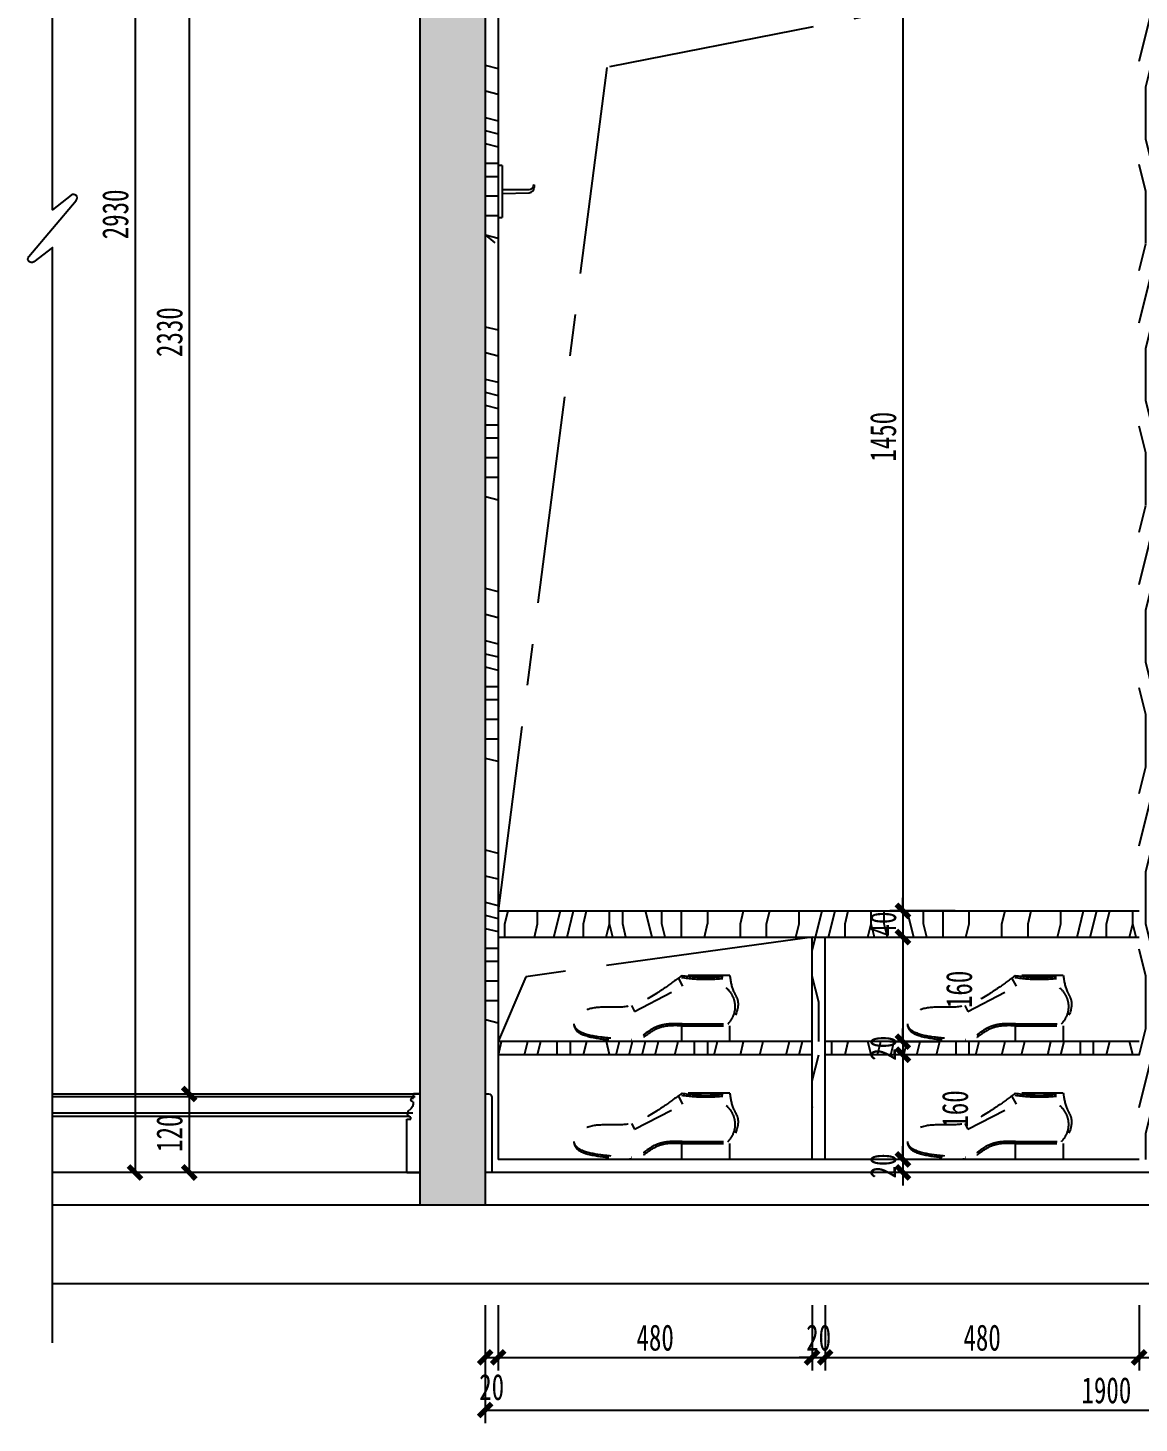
# Model space of a CAD drawing. Header units: millimetres. Extents: x 3104083 to 3173399, y -3165492 to -3044687.
# Drawn here: x 3114348 to 3116047, y -3061848 to -3059714 of the extents above; entities that cross this region are included whole.
import ezdxf

# ---------------------------------------------------------------- set-up
doc = ezdxf.new("R2010")
doc.units = ezdxf.units.MM
doc.header["$LTSCALE"] = 500
doc.header["$MEASUREMENT"] = 0
doc.header["$PDMODE"] = 2
doc.linetypes.add('CENTER', pattern=[50.8, 31.75, -6.35, 6.35, -6.35])
doc.linetypes.add('DASHED', pattern=[19.05, 12.7, -6.35])
doc.layers.get('0').update_dxf_attribs({"linetype": 'CONTINUOUS'})
doc.layers.get('DEFPOINTS').update_dxf_attribs({"linetype": 'CONTINUOUS'})
for name, color, linetype in [('A-土建墙（含管井、立管）', 6, 'CONTINUOUS'), ('E-Elevation(立面图层)', 134, 'CONTINUOUS'), ('E-楼板、墙体', 6, 'CONTINUOUS'), ('E-立面填充', 250, 'CONTINUOUS'), ('E-立面活动家具', 22, 'DASHED'), ('E-立面造型线', 3, 'CONTINUOUS'), ('E-顶面轮廓线', 4, 'CONTINUOUS'), ('W-尺寸', 5, 'CONTINUOUS'), ('W-索引符号', 2, 'CONTINUOUS')]:
    doc.layers.add(name, color=color, linetype=linetype)
doc.layers.add('DEFPOINTS(视图框)', color=250, linetype='CONTINUOUS', plot=False)
doc.styles.add('DIM', font='SimSun.ttf', dxfattribs={"width": 0.7})
doc.dimstyles.new('20', dxfattribs={"dimscale": 20, "dimtxt": 2, "dimasz": 1, "dimexe": 1, "dimexo": 1, "dimgap": 0.5, "dimtad": 1, "dimdec": 0, "dimzin": 0, "dimdsep": 46, "dimtxsty": 'DIM', "dimblk": 'ARCHTICK', "dimcen": 0, "dimclrd": 5, "dimclre": 5, "dimclrt": 35, "dimadec": 0, "dimazin": 0, "dimtfac": 0.5, "dimtdec": 0, "dimtix": 1, "dimtmove": 2, "dimatfit": 2, "dimldrblk": 'A', "dimfxl": 0, "dimtolj": 1, "dimtzin": 0, "dimlwd": -1, "dimlwe": -1, "dimarcsym": 0})
pattern_1 = [(90, (3115047.24, -3061444.58), (-400, 2e-14), [80, -120, 40, -160]), (90, (3115037.24, -3061164.58), (-400, 2e-14), [80, -320]), (90, (3115017.24, -3061204.58), (-400, 2e-14), [40, -360]), (90, (3115007.24, -3061424.58), (-400, 2e-14), [20, -280, 20, -80]), (90, (3114987.24, -3061284.58), (-400, 2e-14), [80, -120, 20, -180]), (90, (3114977.24, -3061384.58), (-400, 2e-14), [60, -340]), (90, (3114967.24, -3061284.58), (-400, 2e-14), [120, -280]), (90, (3114957.24, -3061404.58), (-400, 2e-14), [80, -320]), (90, (3114947.24, -3061244.58), (-400, 2e-14), [200, -200]), (90, (3114927.24, -3061364.58), (-400, 2e-14), [40, -120, 80, -160]), (90, (3114917.24, -3061084.58), (-400, 2e-14), [80, -320]), (90, (3114907.24, -3061164.58), (-400, 2e-14), [40, -360]), (90, (3114897.24, -3061244.58), (-400, 2e-14), [40, -360]), (90, (3114887.24, -3061444.58), (-400, 2e-14), [80, -320]), (90, (3114877.24, -3061244.58), (-400, 2e-14), [80, -320]), (90, (3114857.24, -3061244.58), (-400, 2e-14), [80, -80, 80, -160]), (90, (3114837.24, -3061324.58), (-400, 2e-14), [40, -200, 80, -80]), (90, (3114827.24, -3061244.58), (-400, 2e-14), [120, -280]), (90, (3114807.24, -3061244.58), (-400, 2e-14), [80, -320]), (90, (3114797.24, -3061404.58), (-400, 2e-14), [120, -160, 40, -80]), (90, (3114777.24, -3061404.58), (-400, 2e-14), [200, -200]), (90, (3114767.24, -3061164.58), (-400, 2e-14), [40, -360]), (90, (3114757.24, -3061284.58), (-400, 2e-14), [80, -320]), (90, (3114747.24, -3061364.58), (-400, 2e-14), [40, -160, 40, -160]), (90, (3114737.24, -3061404.58), (-400, 2e-14), [40, -120, 80, -160]), (90, (3114727.24, -3061324.58), (-400, 2e-14), [40, -200, 40, -120]), (90, (3114717.24, -3061244.58), (-400, 2e-14), [120, -280]), (90, (3114697.24, -3061404.58), (-400, 2e-14), [80, -320]), (90, (3114687.24, -3061204.58), (-400, 2e-14), [40, -360]), (90, (3114677.24, -3061124.58), (-400, 2e-14), [40, -360]), (104.0362, (3115017.24, -3061164.58), (1e-08, 400), [41.2, -1608.042]), (104.0362, (3114927.24, -3061124.58), (1e-08, 400), [41.2, -1608.042]), (104.0362, (3114687.24, -3061164.58), (1e-08, 400), [41.2, -1608.042]), (104.0362, (3114837.24, -3061284.58), (1e-08, 400), [41.2, -1608.042]), (104.0362, (3114777.24, -3061204.58), (1e-08, 400), [41.2, -1608.042]), (104.0362, (3114807.24, -3061164.58), (1e-08, 400), [41.2, -1608.042]), (104.0362, (3114737.24, -3061364.58), (1e-08, 400), [41.2, -1608.042]), (104.0362, (3114757.24, -3061204.58), (1e-08, 400), [41.2, -1608.042]), (104.0362, (3114907.24, -3061124.58), (1e-08, 400), [82.4, -1566.842]), (104.0362, (3114877.24, -3061164.58), (1e-08, 400), [82.4, -1566.842]), (104.0362, (3114857.24, -3061164.58), (1e-08, 400), [82.4, -1566.842]), (255.9638, (3114987.24, -3061284.58), (1e-08, -400), [41.2, -82.4, 41.2, -1484.442]), (255.9638, (3114927.24, -3061364.58), (1e-08, -400), [41.2, -1608.042]), (255.9638, (3114747.24, -3061364.58), (1e-08, -400), [82.4, -1566.842]), (284.0362, (3115037.24, -3061164.58), (-1e-08, -400), [41.2, -1608.042]), (75.9638, (3115037.24, -3061084.58), (-1e-08, 400), [41.2, -1608.042]), (75.9638, (3114897.24, -3061204.58), (-1e-08, 400), [41.2, -1608.042]), (75.9638, (3114827.24, -3061124.58), (-1e-08, 400), [41.2, -1608.042]), (75.9638, (3114797.24, -3061284.58), (-1e-08, 400), [41.2, -1608.042]), (75.9638, (3114747.24, -3061324.58), (-1e-08, 400), [41.2, -1608.042]), (75.9638, (3114727.24, -3061284.58), (-1e-08, 400), [41.2, -1608.042]), (75.9638, (3114797.24, -3061284.58), (-1e-08, 400), [41.2, -1608.042]), (75.9638, (3114737.24, -3061164.58), (-1e-08, 400), [164.8, -1484.442]), (75.9638, (3115007.24, -3061404.58), (-1e-08, 400), [164.8, -1484.442]), (75.9638, (3114977.24, -3061364.58), (-1e-08, 400), [164.8, -1484.442]), (75.9638, (3114957.24, -3061324.58), (-1e-08, 400), [41.2, -82.4, 82.4, -1443.242]), (75.9638, (3114927.24, -3061324.58), (-1e-08, 400), [82.4, -82.4, 82.4, -1402.042]), (75.9638, (3114887.24, -3061364.58), (-1e-08, 400), [164.8, -1484.442]), (75.9638, (3114857.24, -3061404.58), (-1e-08, 400), [164.8, -1484.442]), (75.9638, (3114837.24, -3061404.58), (-1e-08, 400), [164.8, -1484.442]), (75.9638, (3114717.24, -3061124.58), (-1e-08, 400), [41.2, -1608.042]), (75.9638, (3114677.24, -3061084.58), (-8e-05, 400), [82.4, -1566.842]), (75.9638, (3114697.24, -3061324.58), (-8e-05, 400), [82.4, -1566.842]), (75.9638, (3115047.24, -3061364.58), (-7e-06, 400), [164.8, -1484.442]), (75.9638, (3114767.24, -3061124.58), (-7e-06, 400), [123.6, -1525.642]), (75.9638, (3114797.24, -3061084.58), (-7e-06, 400), [247.2, -1402.042])]

# ---------------------------------------------------------------- blocks, each defined once
blk = doc.blocks.new('TJ')
at = {"layer": 'E-立面造型线', "color": 44}
for p, q in [((0, 120), (9.6, 120)), ((9.6, 113.7), (9.6, 120)), ((9.6, 114.8), (9.6, 115.3)), ((10.8, 113.7), (9.6, 113.7)), ((10.8, 108.2), (10, 108.2)), ((13.5, 81.6), (13.5, 84.7)), ((19.8, 81.6), (13.5, 81.6)), ((19.8, 0), (19.8, 81.6)), ((19.8, 0), (0, 0))]:
    blk.add_line(p, q, dxfattribs=at)
for centre, radius, start, end in [((23.1, 106.2), 13.3, 171.0841, 236.9139), ((10.8, 111), 2.75, 270, 90), ((13.5, 89.9), 5.16, 270.0712, 360), ((12.5, 89.9), 6.22, 360, 56.9139)]:
    blk.add_arc(centre, radius, start, end, dxfattribs=at)
blk = doc.blocks.new('A$C6991704E')
at = {"layer": 'E-立面造型线', "elevation": 0}
blk.add_lwpolyline([(0, 120), (5, 120, -0.414214), (10, 115), (10, 0), (0, 0)], format="xyb", dxfattribs=at)
blk = doc.blocks.new('_ArchTick')
at = {"color": 0, "linetype": 'ByBlock', "const_width": 0.4}
blk.add_lwpolyline([(-0.5, -0.5), (0.5, 0.5)], dxfattribs=at)
blk = doc.blocks.new('*D1198')
at = {"layer": 'DEFPOINTS', "color": 0, "ltscale": 100}
for p in [(3115656.2, -3061064.6, 0), (3115656.2, -3061104.6, 0), (3115686, -3061104.6)]:
    blk.add_point(p, dxfattribs=at)
at = {"layer": 'W-尺寸', "color": 5, "ltscale": 100}
for p, q in [((3115686, -3061064.6), (3115686, -3061044.6)), ((3115676.2, -3061064.6), (3115706, -3061064.6)), ((3115686, -3061064.6), (3115686, -3061104.6)), ((3115676.2, -3061104.6), (3115706, -3061104.6)), ((3115686, -3061104.6), (3115686, -3061124.6))]:
    blk.add_line(p, q, dxfattribs=at)
at = {"layer": 'W-尺寸', "color": 5, "ltscale": 100, "xscale": 20, "yscale": 20, "zscale": 20}
for p, rotation in [((3115686, -3061064.6), 270), ((3115686, -3061104.6), 90)]:
    blk.add_blockref('_ArchTick', p, dxfattribs=dict(at, rotation=rotation))
at = {"layer": 'W-尺寸', "color": 35, "ltscale": 100, "insert": (3115656, -3061084.6), "char_height": 40, "attachment_point": 5, "rotation": 90, "style": 'DIM'}
blk.add_mtext('\\A1;40', dxfattribs=at)
blk = doc.blocks.new('A')
for p, q in [((-1.44, 1.15), (-1.09, 1.44)), ((-1.44, 1.15), (-0.37, 0)), ((-1.09, 1.44), (0, 0)), ((-0.37, 0), (-2.13, 0)), ((-1.44, -1.15), (-0.37, 0)), ((-1.09, -1.44), (0, 0)), ((-1.44, -1.15), (-1.09, -1.44))]:
    blk.add_line(p, q)
for points in [[(-1.44, 1.15), (-1.09, 1.44), (-0.37, 0), (0, 0)], [(-1.44, -1.15), (-1.09, -1.44), (-0.37, 0), (0, 0)]]:
    blk.add_solid(points)
blk = doc.blocks.new('*D1199')
at = {"layer": 'DEFPOINTS', "color": 0, "ltscale": 100}
for p in [(3115656.2, -3061104.6, 0), (3115686, -3061264.6), (3115760.2, -3061264.6, 0)]:
    blk.add_point(p, dxfattribs=at)
at = {"layer": 'W-尺寸', "color": 5, "ltscale": 100}
for p, q in [((3115676.2, -3061104.6), (3115706, -3061104.6)), ((3115686, -3061104.6), (3115686, -3061264.6)), ((3115740.2, -3061264.6), (3115666, -3061264.6))]:
    blk.add_line(p, q, dxfattribs=at)
at = {"layer": 'W-尺寸', "color": 5, "ltscale": 100, "xscale": 20, "yscale": 20, "zscale": 20}
for p, rotation in [((3115686, -3061104.6), 90), ((3115686, -3061264.6), 270)]:
    blk.add_blockref('_ArchTick', p, dxfattribs=dict(at, rotation=rotation))
at = {"layer": 'W-尺寸', "color": 35, "ltscale": 100, "insert": (3115772.1, -3061184.6), "char_height": 40, "attachment_point": 5, "rotation": 90, "style": 'DIM'}
blk.add_mtext('\\A1;160', dxfattribs=at)
blk = doc.blocks.new('*D1200')
at = {"layer": 'DEFPOINTS', "color": 0, "ltscale": 100}
for p in [(3115686, -3061284.6), (3115760.2, -3061264.6, 0), (3115760.7, -3061284.6, 0)]:
    blk.add_point(p, dxfattribs=at)
at = {"layer": 'W-尺寸', "color": 5, "ltscale": 100}
for p, q in [((3115686, -3061264.6), (3115686, -3061244.6)), ((3115740.2, -3061264.6), (3115666, -3061264.6)), ((3115740.7, -3061284.6), (3115666, -3061284.6)), ((3115686, -3061264.6), (3115686, -3061284.6)), ((3115686, -3061284.6), (3115686, -3061304.6))]:
    blk.add_line(p, q, dxfattribs=at)
at = {"layer": 'W-尺寸', "color": 5, "ltscale": 100, "xscale": 20, "yscale": 20, "zscale": 20}
for p, rotation in [((3115686, -3061264.6), 270), ((3115686, -3061284.6), 90)]:
    blk.add_blockref('_ArchTick', p, dxfattribs=dict(at, rotation=rotation))
at = {"layer": 'W-尺寸', "color": 35, "ltscale": 100, "insert": (3115656, -3061274.6), "char_height": 40, "attachment_point": 5, "rotation": 90, "style": 'DIM'}
blk.add_mtext('\\A1;20', dxfattribs=at)
blk = doc.blocks.new('*D1201')
at = {"layer": 'DEFPOINTS', "color": 0, "ltscale": 100}
for p in [(3115760.7, -3061284.6, 0), (3115686, -3061444.6), (3115751.5, -3061444.6, 0)]:
    blk.add_point(p, dxfattribs=at)
at = {"layer": 'W-尺寸', "color": 5, "ltscale": 100}
for p, q in [((3115740.7, -3061284.6), (3115666, -3061284.6)), ((3115686, -3061284.6), (3115686, -3061444.6)), ((3115731.5, -3061444.6), (3115666, -3061444.6))]:
    blk.add_line(p, q, dxfattribs=at)
at = {"layer": 'W-尺寸', "color": 5, "ltscale": 100, "xscale": 20, "yscale": 20, "zscale": 20}
for p, rotation in [((3115686, -3061284.6), 90), ((3115686, -3061444.6), 270)]:
    blk.add_blockref('_ArchTick', p, dxfattribs=dict(at, rotation=rotation))
at = {"layer": 'W-尺寸', "color": 35, "ltscale": 100, "insert": (3115765.9, -3061367.5), "char_height": 40, "attachment_point": 5, "rotation": 90, "style": 'DIM'}
blk.add_mtext('\\A1;160', dxfattribs=at)
blk = doc.blocks.new('*D1202')
at = {"layer": 'DEFPOINTS', "color": 0, "ltscale": 100}
for p in [(3115751.5, -3061444.6, 0), (3115686, -3061464.6), (3115740.7, -3061464.6, 0)]:
    blk.add_point(p, dxfattribs=at)
at = {"layer": 'W-尺寸', "color": 5, "ltscale": 100}
for p, q in [((3115686, -3061444.6), (3115686, -3061424.6)), ((3115731.5, -3061444.6), (3115666, -3061444.6)), ((3115686, -3061444.6), (3115686, -3061464.6)), ((3115720.7, -3061464.6), (3115666, -3061464.6)), ((3115686, -3061464.6), (3115686, -3061484.6))]:
    blk.add_line(p, q, dxfattribs=at)
at = {"layer": 'W-尺寸', "color": 5, "ltscale": 100, "xscale": 20, "yscale": 20, "zscale": 20}
for p, rotation in [((3115686, -3061444.6), 270), ((3115686, -3061464.6), 90)]:
    blk.add_blockref('_ArchTick', p, dxfattribs=dict(at, rotation=rotation))
at = {"layer": 'W-尺寸', "color": 35, "ltscale": 100, "insert": (3115656, -3061454.6), "char_height": 40, "attachment_point": 5, "rotation": 90, "style": 'DIM'}
blk.add_mtext('\\A1;20', dxfattribs=at)
blk = doc.blocks.new('*D1211')
at = {"layer": 'DEFPOINTS', "color": 0, "ltscale": 100}
for p in [(3115067.2, -3061019.5, 0), (3115047.2, -3061085.5, 0), (3115067.2, -3061747.3)]:
    blk.add_point(p, dxfattribs=at)
at = {"layer": 'W-尺寸', "color": 5, "ltscale": 100}
for p, q in [((3115047.2, -3061667.3), (3115047.2, -3061767.3)), ((3115067.2, -3061667.3), (3115067.2, -3061767.3)), ((3115047.2, -3061747.3), (3115067.2, -3061747.3))]:
    blk.add_line(p, q, dxfattribs=at)
at = {"layer": 'W-尺寸', "color": 5, "ltscale": 100, "xscale": 20, "yscale": 20, "zscale": 20, "rotation": 180}
blk.add_blockref('_ArchTick', (3115047.2, -3061747.3), dxfattribs=at)
at = {"layer": 'W-尺寸', "color": 5, "ltscale": 100, "xscale": 20, "yscale": 20, "zscale": 20}
blk.add_blockref('_ArchTick', (3115067.2, -3061747.3), dxfattribs=at)
at = {"layer": 'W-尺寸', "color": 35, "ltscale": 100, "insert": (3115057.2, -3061792.9), "char_height": 40, "attachment_point": 5, "style": 'DIM'}
blk.add_mtext('\\A1;20', dxfattribs=at)
blk = doc.blocks.new('*D1203')
at = {"layer": 'DEFPOINTS', "color": 0, "ltscale": 100}
for p in [(3115067.2, -3061019.5, 0), (3115547.2, -3061074.4, 0), (3115547.2, -3061747.3)]:
    blk.add_point(p, dxfattribs=at)
at = {"layer": 'W-尺寸', "color": 5, "ltscale": 100}
for p, q in [((3115067.2, -3061667.3), (3115067.2, -3061767.3)), ((3115547.2, -3061667.3), (3115547.2, -3061767.3)), ((3115067.2, -3061747.3), (3115547.2, -3061747.3))]:
    blk.add_line(p, q, dxfattribs=at)
at = {"layer": 'W-尺寸', "color": 5, "ltscale": 100, "xscale": 20, "yscale": 20, "zscale": 20, "rotation": 180}
blk.add_blockref('_ArchTick', (3115067.2, -3061747.3), dxfattribs=at)
at = {"layer": 'W-尺寸', "color": 5, "ltscale": 100, "xscale": 20, "yscale": 20, "zscale": 20}
blk.add_blockref('_ArchTick', (3115547.2, -3061747.3), dxfattribs=at)
at = {"layer": 'W-尺寸', "color": 35, "ltscale": 100, "insert": (3115307.2, -3061717.3), "char_height": 40, "attachment_point": 5, "style": 'DIM'}
blk.add_mtext('\\A1;480', dxfattribs=at)
blk = doc.blocks.new('*D1204')
at = {"layer": 'DEFPOINTS', "color": 0, "ltscale": 100}
for p in [(3115547.2, -3061074.4, 0), (3115567.2, -3061077.2, 0), (3115567.2, -3061747.3)]:
    blk.add_point(p, dxfattribs=at)
at = {"layer": 'W-尺寸', "color": 5, "ltscale": 100}
for p, q in [((3115547.2, -3061667.3), (3115547.2, -3061767.3)), ((3115567.2, -3061667.3), (3115567.2, -3061767.3)), ((3115547.2, -3061747.3), (3115527.2, -3061747.3)), ((3115547.2, -3061747.3), (3115567.2, -3061747.3)), ((3115567.2, -3061747.3), (3115587.2, -3061747.3))]:
    blk.add_line(p, q, dxfattribs=at)
at = {"layer": 'W-尺寸', "color": 5, "ltscale": 100, "xscale": 20, "yscale": 20, "zscale": 20}
blk.add_blockref('_ArchTick', (3115547.2, -3061747.3), dxfattribs=at)
at = {"layer": 'W-尺寸', "color": 5, "ltscale": 100, "xscale": 20, "yscale": 20, "zscale": 20, "rotation": 180}
blk.add_blockref('_ArchTick', (3115567.2, -3061747.3), dxfattribs=at)
at = {"layer": 'W-尺寸', "color": 35, "ltscale": 100, "insert": (3115557.2, -3061717.3), "char_height": 40, "attachment_point": 5, "style": 'DIM'}
blk.add_mtext('\\A1;20', dxfattribs=at)
blk = doc.blocks.new('*D1205')
at = {"layer": 'DEFPOINTS', "color": 0, "ltscale": 100}
for p in [(3116047.2, -3061053, 0), (3115567.2, -3061077.2, 0), (3116047.2, -3061747.3)]:
    blk.add_point(p, dxfattribs=at)
at = {"layer": 'W-尺寸', "color": 5, "ltscale": 100}
for p, q in [((3115567.2, -3061667.3), (3115567.2, -3061767.3)), ((3116047.2, -3061667.3), (3116047.2, -3061767.3)), ((3115567.2, -3061747.3), (3116047.2, -3061747.3))]:
    blk.add_line(p, q, dxfattribs=at)
at = {"layer": 'W-尺寸', "color": 5, "ltscale": 100, "xscale": 20, "yscale": 20, "zscale": 20, "rotation": 180}
blk.add_blockref('_ArchTick', (3115567.2, -3061747.3), dxfattribs=at)
at = {"layer": 'W-尺寸', "color": 5, "ltscale": 100, "xscale": 20, "yscale": 20, "zscale": 20}
blk.add_blockref('_ArchTick', (3116047.2, -3061747.3), dxfattribs=at)
at = {"layer": 'W-尺寸', "color": 35, "ltscale": 100, "insert": (3115807.2, -3061717.3), "char_height": 40, "attachment_point": 5, "style": 'DIM'}
blk.add_mtext('\\A1;480', dxfattribs=at)
blk = doc.blocks.new('*D1206')
at = {"layer": 'DEFPOINTS', "color": 0, "ltscale": 100}
for p in [(3116927.2, -3061019.5, 0), (3116047.2, -3061073, 0), (3116927.2, -3061747.4)]:
    blk.add_point(p, dxfattribs=at)
at = {"layer": 'W-尺寸', "color": 5, "ltscale": 100}
for p, q in [((3116047.2, -3061667.4), (3116047.2, -3061767.4)), ((3116927.2, -3061667.4), (3116927.2, -3061767.4)), ((3116047.2, -3061747.4), (3116927.2, -3061747.4))]:
    blk.add_line(p, q, dxfattribs=at)
at = {"layer": 'W-尺寸', "color": 5, "ltscale": 100, "xscale": 20, "yscale": 20, "zscale": 20, "rotation": 180}
blk.add_blockref('_ArchTick', (3116047.2, -3061747.4), dxfattribs=at)
at = {"layer": 'W-尺寸', "color": 5, "ltscale": 100, "xscale": 20, "yscale": 20, "zscale": 20}
blk.add_blockref('_ArchTick', (3116927.2, -3061747.4), dxfattribs=at)
at = {"layer": 'W-尺寸', "color": 35, "ltscale": 100, "insert": (3116487.2, -3061717.4), "char_height": 40, "attachment_point": 5, "style": 'DIM'}
blk.add_mtext('\\A1;880', dxfattribs=at)
blk = doc.blocks.new('*D1207')
at = {"layer": 'DEFPOINTS', "color": 0, "ltscale": 100}
for p in [(3115047.2, -3061427.8, 0), (3116947.2, -3061427.8), (3116947.2, -3061827.8)]:
    blk.add_point(p, dxfattribs=at)
at = {"layer": 'W-尺寸', "color": 5, "ltscale": 100}
for p, q in [((3115047.2, -3061747.8), (3115047.2, -3061847.8)), ((3116947.2, -3061747.8), (3116947.2, -3061847.8)), ((3115047.2, -3061827.8), (3116947.2, -3061827.8))]:
    blk.add_line(p, q, dxfattribs=at)
at = {"layer": 'W-尺寸', "color": 5, "ltscale": 100, "xscale": 20, "yscale": 20, "zscale": 20, "rotation": 180}
blk.add_blockref('_ArchTick', (3115047.2, -3061827.8), dxfattribs=at)
at = {"layer": 'W-尺寸', "color": 5, "ltscale": 100, "xscale": 20, "yscale": 20, "zscale": 20}
blk.add_blockref('_ArchTick', (3116947.2, -3061827.8), dxfattribs=at)
at = {"layer": 'W-尺寸', "color": 35, "ltscale": 100, "insert": (3115997.2, -3061797.8), "char_height": 40, "attachment_point": 5, "style": 'DIM'}
blk.add_mtext('\\A1;1900', dxfattribs=at)
blk = doc.blocks.new('*D1208')
at = {"layer": 'DEFPOINTS', "color": 0, "ltscale": 100}
for p in [(3115802.2, -3059614.6, 0), (3115686, -3061064.6), (3115802.2, -3061064.6, 0)]:
    blk.add_point(p, dxfattribs=at)
at = {"layer": 'W-尺寸', "color": 5, "ltscale": 100}
for p, q in [((3115766, -3059614.6), (3115666, -3059614.6)), ((3115686, -3059614.6), (3115686, -3061064.6)), ((3115766, -3061064.6), (3115666, -3061064.6))]:
    blk.add_line(p, q, dxfattribs=at)
at = {"layer": 'W-尺寸', "color": 5, "ltscale": 100, "xscale": 20, "yscale": 20, "zscale": 20}
for p, rotation in [((3115686, -3059614.6), 90), ((3115686, -3061064.6), 270)]:
    blk.add_blockref('_ArchTick', p, dxfattribs=dict(at, rotation=rotation))
at = {"layer": 'W-尺寸', "color": 35, "ltscale": 100, "insert": (3115656, -3060339.6), "char_height": 40, "attachment_point": 5, "rotation": 90, "style": 'DIM'}
blk.add_mtext('\\A1;1450', dxfattribs=at)
blk = doc.blocks.new('*U1119')
at = {"color": 35}
blk.add_lwpolyline([(85.19, 0), (1.44, 0), (2.55, -1.43, -0.901243), (2.15, -1.81), (-2.15, 1.81, 0.901243), (-2.55, 1.43), (-1.44, 0), (-85.19, 0)], format="xyb", dxfattribs=at)
blk = doc.blocks.new('dfdfdhh')
at = {"layer": 'E-立面活动家具', "ltscale": 0.01}
for p, q in [((169384.3, -129033.6), (169310.8, -129033.6)), ((169311.2, -129107.5), (169381.3, -129107.6))]:
    blk.add_line(p, q, dxfattribs=at)
blk.add_lwpolyline([(169233.9, -129079.6), (169238.5, -129088.4), (169312.5, -129050.1), (169305.8, -129037.3)], dxfattribs=at)
blk.add_lwpolyline([(169311.1, -129134.7), (169311.1, -129110.4), (169384, -129110.4), (169384, -129134.7)], close=True, dxfattribs=at)
for centre, radius, start, end in [((169347.6, -128792), 247.3, 261.3395, 278.6605), ((169347.6, -128792), 244.3, 261.3395, 278.6605), ((169356, -129081.2), 36.6, 313.8118, 51.2985)]:
    blk.add_arc(centre, radius, start, end, dxfattribs=at)
for points, knots in [([(169310.8, -129033.6), (169302.5, -129039.8), (169289.9, -129049.3), (169264, -129066.7), (169226.1, -129088.4), (169182.4, -129077.9), (169156.9, -129089.6), (169148.5, -129095.2), (169146.7, -129102.1), (169142.5, -129124.1), (169194.2, -129132.1), (169222.6, -129133.5), (169234.9, -129134.2)], [0, 0, 0, 0, 31.711828, 48.79331, 96.806468, 160.998217, 174.056652, 183.591903, 190.509155, 195.275326, 250.828637, 292.604358, 292.604358, 292.604358, 292.604358]), ([(169384.3, -129033.6), (169385.5, -129042), (169387.4, -129055.2), (169397.9, -129071), (169396, -129090.9), (169388.6, -129102.9), (169384, -129110.4)], [0, 0, 0, 0, 25.789808, 40.639212, 56.626566, 83.82447, 83.82447, 83.82447, 83.82447]), ([(169145.8, -129108.1), (169148.7, -129122.2), (169195.1, -129129.2), (169222.4, -129130.6), (169234.6, -129131.3)], [199.373676, 199.373676, 199.373676, 199.373676, 250.828637, 292.604358, 292.604358, 292.604358, 292.604358]), ([(169311.2, -129107.5), (169308.5, -129107.4), (169305.9, -129107.4), (169298.3, -129107.3), (169293.5, -129107.4), (169286.3, -129108.2), (169284, -129108.6), (169279.6, -129109.6), (169277.5, -129110.1), (169273.5, -129111.5), (169271.6, -129112.3), (169264.7, -129115.7), (169260.1, -129118.8), (169254.6, -129122.8), (169253.6, -129123.6), (169251.6, -129125), (169250.7, -129125.7), (169248.7, -129127.1), (169247.7, -129127.7), (169245.9, -129128.7), (169245, -129129.1), (169243.4, -129129.8), (169242.7, -129130), (169241.2, -129130.4), (169240.4, -129130.6), (169238, -129130.9), (169236.3, -129131.1), (169234.6, -129131.3)], [0, 0, 0, 0, 7.954306, 7.954306, 22.333194, 22.333194, 29.512466, 29.512466, 35.781551, 35.781551, 42.050637, 42.050637, 58.414237, 58.414237, 62.14941, 62.14941, 65.884584, 65.884584, 69.784306, 69.784306, 73.180599, 73.180599, 75.971611, 75.971611, 78.762623, 78.762623, 84.07225, 84.07225, 84.07225, 84.07225]), ([(169311.1, -129110.4), (169299.3, -129110.1), (169279.7, -129109.6), (169258.9, -129122.8), (169246.3, -129133.1), (169238, -129133.9), (169234.9, -129134.2)], [0, 0, 0, 0, 35.415946, 58.703813, 74.57991, 84.07225, 84.07225, 84.07225, 84.07225])]:
    blk.add_open_spline(points, degree=3, knots=knots, dxfattribs=at)
blk = doc.blocks.new('*D1226')
at = {"layer": 'DEFPOINTS', "color": 0, "ltscale": 100}
for p in [(3114655.4, -3059014.6, 0), (3114594.6, -3061344.6), (3114827.6, -3061344.6, 0)]:
    blk.add_point(p, dxfattribs=at)
at = {"layer": 'DEFPOINTS(视图框)', "color": 5, "ltscale": 100}
for p, q in [((3114635.4, -3059014.6), (3114574.6, -3059014.6)), ((3114594.6, -3059014.6), (3114594.6, -3061344.6)), ((3114674.6, -3061344.6), (3114574.6, -3061344.6))]:
    blk.add_line(p, q, dxfattribs=at)
at = {"layer": 'DEFPOINTS(视图框)', "color": 5, "ltscale": 100, "xscale": 20, "yscale": 20, "zscale": 20}
for p, rotation in [((3114594.6, -3059014.6), 90), ((3114594.6, -3061344.6), 270)]:
    blk.add_blockref('_ArchTick', p, dxfattribs=dict(at, rotation=rotation))
at = {"layer": 'DEFPOINTS(视图框)', "color": 35, "ltscale": 100, "insert": (3114564.6, -3060179.6), "char_height": 40, "attachment_point": 5, "rotation": 90, "style": 'DIM'}
blk.add_mtext('\\A1;2330', dxfattribs=at)
blk = doc.blocks.new('*D1227')
at = {"layer": 'DEFPOINTS', "color": 0, "ltscale": 100}
for p in [(3114827.6, -3061344.6, 0), (3114594.6, -3061464.6), (3114827.6, -3061464.6, 0)]:
    blk.add_point(p, dxfattribs=at)
at = {"layer": 'DEFPOINTS(视图框)', "color": 5, "ltscale": 100}
for p, q in [((3114674.6, -3061344.6), (3114574.6, -3061344.6)), ((3114594.6, -3061344.6), (3114594.6, -3061464.6)), ((3114674.6, -3061464.6), (3114574.6, -3061464.6))]:
    blk.add_line(p, q, dxfattribs=at)
at = {"layer": 'DEFPOINTS(视图框)', "color": 5, "ltscale": 100, "xscale": 20, "yscale": 20, "zscale": 20}
for p, rotation in [((3114594.6, -3061344.6), 90), ((3114594.6, -3061464.6), 270)]:
    blk.add_blockref('_ArchTick', p, dxfattribs=dict(at, rotation=rotation))
at = {"layer": 'DEFPOINTS(视图框)', "color": 35, "ltscale": 100, "insert": (3114564.6, -3061404.6), "char_height": 40, "attachment_point": 5, "rotation": 90, "style": 'DIM'}
blk.add_mtext('\\A1;120', dxfattribs=at)
blk = doc.blocks.new('*D1228')
at = {"layer": 'DEFPOINTS', "color": 0, "ltscale": 100}
for p in [(3114663.4, -3058534.6, 0), (3114511.8, -3061464.6), (3114674.6, -3061464.6)]:
    blk.add_point(p, dxfattribs=at)
at = {"layer": 'DEFPOINTS(视图框)', "color": 5, "ltscale": 100}
for p, q in [((3114591.8, -3058534.6), (3114491.8, -3058534.6)), ((3114511.8, -3058534.6), (3114511.8, -3061464.6)), ((3114591.8, -3061464.6), (3114491.8, -3061464.6))]:
    blk.add_line(p, q, dxfattribs=at)
at = {"layer": 'DEFPOINTS(视图框)', "color": 5, "ltscale": 100, "xscale": 20, "yscale": 20, "zscale": 20}
for p, rotation in [((3114511.8, -3058534.6), 90), ((3114511.8, -3061464.6), 270)]:
    blk.add_blockref('_ArchTick', p, dxfattribs=dict(at, rotation=rotation))
at = {"layer": 'DEFPOINTS(视图框)', "color": 35, "ltscale": 100, "insert": (3114481.8, -3059999.6), "char_height": 40, "attachment_point": 5, "rotation": 90, "style": 'DIM'}
blk.add_mtext('\\A1;2930', dxfattribs=at)

msp = doc.modelspace()

# ---------------------------------------------------------------- hatches: boundary and pattern name
at = {"linetype": 'ByBlock', "ltscale": 0.15}
h = msp.add_hatch(dxfattribs=at)
h.set_pattern_fill('FB木纹中SC300', color=250, scale=100, angle=90, style=0, pattern_type=2)
h.set_pattern_definition(pattern_1)
h.paths.add_polyline_path([(3115047.243, -3059014.577), (3116947.243, -3059014.577), (3116947.243, -3061444.577), (3116047.243, -3061444.577), (3116047.243, -3059614.577), (3115047.243, -3059614.577), (3115047.243, -3059143.96), (3115047.243, -3059114.577)])
h = msp.add_hatch(dxfattribs=at)
h.set_pattern_fill('FB木纹中SC300', color=250, scale=100, angle=90, style=0, pattern_type=2)
h.set_pattern_definition(pattern_1)
h.paths.add_polyline_path([(3115067.243, -3061104.577), (3116047.243, -3061104.577), (3116047.243, -3061064.577), (3115067.243, -3061064.577)])
h.paths.add_polyline_path([(3115567.243, -3061104.577), (3115547.243, -3061104.577), (3115547.243, -3061444.577), (3115567.243, -3061444.577)])
h.paths.add_polyline_path([(3115067.243, -3061264.552), (3116047.243, -3061264.552), (3116047.243, -3061284.552), (3115067.243, -3061284.552)])
at = {"layer": 'E-立面填充', "linetype": 'ByBlock', "ltscale": 0.15}
h = msp.add_hatch(dxfattribs=at)
h.set_pattern_fill('纤维材料', color=256, scale=10, angle=45, style=0)
h.set_pattern_definition([(45, (3114947.243, -3061514.577), (2e-15, 26.5165), [18.75, -18.75]), (135, (3114960.501, -3061501.32), (-26.5165, 7e-15), [18.75, -18.75])])
h.paths.add_polyline_path([(3114947.243, -3058534.577), (3115047.243, -3058534.577), (3115047.243, -3061514.577), (3114947.243, -3061514.577)])
at = {"layer": 'E-立面填充', "ltscale": 0.15}
h = msp.add_hatch(dxfattribs=at)
h.set_pattern_fill('PANEL', color=256, scale=400, style=0, pattern_type=2)
h.set_pattern_definition([(320, (3115047.24, -3055331.65), (257.115, 306.418), [80, -120, 40, -160]), (0, (3115327.24, -3055321.65), (0, 400), [80, -320]), (0, (3115287.24, -3055301.65), (0, 400), [40, -360]), (0, (3115067.24, -3055291.65), (0, 400), [20, -280, 20, -80]), (0, (3115207.24, -3055271.65), (0, 400), [80, -120, 20, -180]), (0, (3115107.24, -3055261.65), (0, 400), [60, -340]), (0, (3115207.24, -3055251.65), (0, 400), [120, -280]), (0, (3115087.24, -3055241.65), (0, 400), [80, -320]), (0, (3115247.24, -3055231.65), (0, 400), [200, -200]), (0, (3115127.24, -3055211.65), (0, 400), [40, -120, 80, -160]), (0, (3115407.24, -3055201.65), (0, 400), [80, -320]), (0, (3115327.24, -3055191.65), (0, 400), [40, -360]), (0, (3115247.24, -3055181.65), (0, 400), [40, -360]), (0, (3115047.24, -3055171.65), (0, 400), [80, -320]), (0, (3115247.24, -3055161.65), (0, 400), [80, -320]), (0, (3115247.24, -3055141.65), (0, 400), [80, -80, 80, -160]), (0, (3115167.24, -3055121.65), (0, 400), [40, -200, 80, -80]), (0, (3115247.24, -3055111.65), (0, 400), [120, -280]), (0, (3115247.24, -3055091.65), (0, 400), [80, -320]), (0, (3115087.24, -3055081.65), (0, 400), [120, -160, 40, -80]), (0, (3115087.24, -3055061.65), (0, 400), [200, -200]), (0, (3115327.24, -3055051.65), (0, 400), [40, -360]), (0, (3115207.24, -3055041.65), (0, 400), [80, -320]), (0, (3115127.24, -3055031.65), (0, 400), [40, -160, 40, -160]), (0, (3115087.24, -3055021.65), (0, 400), [40, -120, 80, -160]), (0, (3115167.24, -3055011.65), (0, 400), [40, -200, 40, -120]), (0, (3115247.24, -3055001.65), (0, 400), [120, -280]), (0, (3115087.24, -3054981.65), (0, 400), [80, -320]), (0, (3115287.24, -3054971.65), (0, 400), [40, -360]), (0, (3115367.24, -3054961.65), (0, 400), [40, -360]), (14.0362, (3115327.24, -3055301.65), (400, -1e-08), [41.2, -1608.042]), (14.0362, (3115367.24, -3055211.65), (400, -1e-08), [41.2, -1608.042]), (14.0362, (3115327.24, -3054971.65), (400, -1e-08), [41.2, -1608.042]), (14.0362, (3115207.24, -3055121.65), (400, -1e-08), [41.2, -1608.042]), (14.0362, (3115287.24, -3055061.65), (400, -1e-08), [41.2, -1608.042]), (14.0362, (3115327.24, -3055091.65), (400, -1e-08), [41.2, -1608.042]), (14.0362, (3115127.24, -3055021.65), (400, -1e-08), [41.2, -1608.042]), (14.0362, (3115287.24, -3055041.65), (400, -1e-08), [41.2, -1608.042]), (14.0362, (3115367.24, -3055191.65), (400, -1e-08), [82.4, -1566.842]), (14.0362, (3115327.24, -3055161.65), (400, -1e-08), [82.4, -1566.842]), (14.0362, (3115327.24, -3055141.65), (400, -1e-08), [82.4, -1566.842]), (165.9638, (3115207.24, -3055271.65), (-400, -1e-08), [41.2, -82.4, 41.2, -1484.442]), (165.9638, (3115127.24, -3055211.65), (-400, -1e-08), [41.2, -1608.042]), (165.9638, (3115127.24, -3055031.65), (-400, -1e-08), [82.4, -1566.842]), (194.0362, (3115327.24, -3055321.65), (-400, 1e-08), [41.2, -1608.042]), (345.9638, (3115407.24, -3055321.65), (400, 1e-08), [41.2, -1608.042]), (345.9638, (3115287.24, -3055181.65), (400, 1e-08), [41.2, -1608.042]), (345.9638, (3115367.24, -3055111.65), (400, 1e-08), [41.2, -1608.042]), (345.9638, (3115207.24, -3055081.65), (400, 1e-08), [41.2, -1608.042]), (345.9638, (3115167.24, -3055031.65), (400, 1e-08), [41.2, -1608.042]), (345.9638, (3115207.24, -3055011.65), (400, 1e-08), [41.2, -1608.042]), (345.9638, (3115207.24, -3055081.65), (400, 1e-08), [41.2, -1608.042]), (345.9638, (3115327.24, -3055021.65), (400, 1e-08), [164.8, -1484.442]), (345.9638, (3115087.24, -3055291.65), (400, 1e-08), [164.8, -1484.442]), (345.9638, (3115127.24, -3055261.65), (400, 1e-08), [164.8, -1484.442]), (345.9638, (3115167.24, -3055241.65), (400, 1e-08), [41.2, -82.4, 82.4, -1443.242]), (345.9638, (3115167.24, -3055211.65), (400, 1e-08), [82.4, -82.4, 82.4, -1402.042]), (345.9638, (3115127.24, -3055171.65), (400, 1e-08), [164.8, -1484.442]), (345.9638, (3115087.24, -3055141.65), (400, 1e-08), [164.8, -1484.442]), (345.9638, (3115087.24, -3055121.65), (400, 1e-08), [164.8, -1484.442]), (345.9638, (3115367.24, -3055001.65), (400, 1e-08), [41.2, -1608.042]), (345.9638, (3115407.24, -3054961.65), (400, 8e-05), [82.4, -1566.842]), (345.9638, (3115167.24, -3054981.65), (400, 8e-05), [82.4, -1566.842]), (345.9638, (3115127.24, -3055331.65), (400, 7e-06), [164.8, -1484.442]), (345.9638, (3115367.24, -3055051.65), (400, 7e-06), [123.6, -1525.642]), (345.9638, (3115407.24, -3055081.65), (400, 7e-06), [247.2, -1402.042])])
h.paths.add_polyline_path([(3115067.243, -3059744.577), (3115047.243, -3059744.577), (3115047.243, -3061344.577), (3115067.243, -3061344.577)])

# ---------------------------------------------------------------- linework, layer by layer
at = {"layer": 'A-土建墙（含管井、立管）', "color": 6}
msp.add_line((3115047.243, -3059014.577, 0), (3115047.243, -3061514.577, 0), dxfattribs=at)
at = {"layer": 'E-Elevation(立面图层)', "color": 251, "ltscale": 100}
for p, q in [((3114939.957, -3061348.862, 0), (3114385.559, -3061348.862, 0)), ((3114936.529, -3061373.72, 0), (3114385.559, -3061373.72, 0)), ((3114932.243, -3061378.862, 0), (3114385.559, -3061378.862, 0))]:
    msp.add_line(p, q, dxfattribs=at)
at = {"layer": 'E-楼板、墙体'}
for p, q in [((3114947.243, -3058534.577, 0), (3114947.243, -3061514.577, 0)), ((3115047.243, -3058534.577, 0), (3115047.243, -3061514.577, 0)), ((3115047.243, -3059014.577), (3115047.243, -3061514.577, 0))]:
    msp.add_line(p, q, dxfattribs=at)
at = {"layer": 'E-楼板、墙体', "elevation": 0}
for points in [[(3117349.933, -3061514.577), (3114385.559, -3061514.577)], [(3114385.559, -3061634.577), (3117349.933, -3061634.577)]]:
    msp.add_lwpolyline(points, dxfattribs=at)
at = {"layer": 'E-立面造型线', "ltscale": 0.15}
for p, q in [((3115067.243, -3059614.577, 0), (3115067.243, -3061444.577, 0)), ((3115067.243, -3061064.577, 0), (3116047.243, -3061064.577, 0)), ((3115067.243, -3061104.577, 0), (3116047.243, -3061104.577, 0)), ((3115547.243, -3061444.577, 0), (3115547.243, -3061104.577, 0)), ((3115567.243, -3061444.577, 0), (3115567.243, -3061104.577, 0)), ((3115547.243, -3061264.552, 0), (3115067.243, -3061264.552, 0)), ((3115547.243, -3061284.552, 0), (3115067.243, -3061284.552, 0)), ((3116047.243, -3061264.552, 0), (3115567.243, -3061264.552, 0)), ((3116047.243, -3061284.552, 0), (3115567.243, -3061284.552, 0)), ((3116047.243, -3061444.577, 0), (3115067.243, -3061444.577, 0))]:
    msp.add_line(p, q, dxfattribs=at)
at = {"layer": 'E-立面造型线', "color": 146, "linetype": 'CENTER', "ltscale": 0.02}
for p, q in [((3116047.243, -3059614.577, 0), (3115233.253, -3059774.829, 0)), ((3115233.253, -3059774.829, 0), (3115067.243, -3061064.577, 0)), ((3115547.243, -3061104.577, 0), (3115109.441, -3061165.314, 0))]:
    msp.add_line(p, q, dxfattribs=at)
at = {"layer": 'E-立面造型线', "color": 44}
for p, q in [((3115073.243, -3059924.577, 0), (3115067.243, -3059924.577, 0)), ((3115073.243, -3059924.577, 0), (3115073.243, -3060004.577, 0)), ((3115073.243, -3059961.327, 0), (3115114.583, -3059961.327, 0)), ((3115121.329, -3059954.327, 0), (3115120.583, -3059956.327, 0)), ((3115121.329, -3059954.327, 0), (3115122.329, -3059954.327, 0)), ((3115122.329, -3059954.327, 0), (3115122.329, -3059958.396, 0)), ((3115073.243, -3059967.827, 0), (3115114.484, -3059966.827, 0)), ((3115067.243, -3060004.577, 0), (3115073.243, -3060004.577, 0))]:
    msp.add_line(p, q, dxfattribs=at)
at = {"layer": 'E-立面造型线', "color": 146, "linetype": 'CENTER', "ltscale": 0.008}
msp.add_line((3115109.441, -3061165.314, 0), (3115067.243, -3061264.552, 0), dxfattribs=at)
at = {"layer": 'E-立面造型线'}
msp.add_line((3114385.559, -3061344.577, 0), (3114947.243, -3061344.577, 0), dxfattribs=at)
at = {"layer": 'E-立面造型线', "color": 44}
for centre, radius, start, end in [((3115112.377, -3059957.002, 0), 10.049, 282.104233, 352.022796), ((3115114.719, -3059955.39, 0), 5.939, 268.692342, 350.918801)]:
    msp.add_arc(centre, radius, start, end, dxfattribs=at)
at = {"layer": 'E-顶面轮廓线'}
for p, q in [((3114947.243, -3061464.577, 0), (3114385.559, -3061464.577, 0)), ((3116947.243, -3061464.577, 0), (3115047.243, -3061464.577, 0))]:
    msp.add_line(p, q, dxfattribs=at)

# ---------------------------------------------------------------- block references
for p in [(2946037.054, -2932129.842, 0), (2946547.054, -2932129.842, 0), (2946037.054, -2932309.868, 0), (2946547.054, -2932309.868, 0)]:
    msp.add_blockref('dfdfdhh', p)
at = {"xscale": -1}
msp.add_blockref('TJ', (3114947.243, -3061464.577, 0), dxfattribs=at)
at = {"layer": 'E-立面造型线', "color": 8, "linetype": 'ByBlock', "ltscale": 0.15}
msp.add_blockref('A$C6991704E', (3115047.243, -3061464.577, 0), dxfattribs=at)
at = {"layer": 'W-索引符号', "color": 1, "xscale": 20, "yscale": 20, "zscale": 20, "rotation": 270}
msp.add_blockref('*U1119', (3114385.559, -3060021.163), dxfattribs=at)

# ---------------------------------------------------------------- dimensions: what is measured, and where the dimension line sits
at = {"layer": 'DEFPOINTS(视图框)', "color": 251, "ltscale": 100}
for base, p1, p2, picture, middle in [((3114511.826, -3061464.577), (3114663.378, -3058534.577, 0), (3114674.599, -3061464.577), '*D1228', (3114481.826, -3059999.577)), ((3114594.599, -3061344.577), (3114655.38, -3059014.577, 0), (3114827.556, -3061344.577, 0), '*D1226', (3114564.599, -3060179.577)), ((3114594.599, -3061464.577), (3114827.556, -3061344.577, 0), (3114827.556, -3061464.577, 0), '*D1227', (3114564.599, -3061404.577))]:
    dim = msp.add_linear_dim(base=base, p1=p1, p2=p2, angle=90, dimstyle='20', dxfattribs=at)
    dim.commit()
    dim.dimension.update_dxf_attribs({"geometry": picture, "text_midpoint": middle})
at = {"layer": 'W-尺寸', "color": 251, "ltscale": 100}
for base, p1, p2, picture, middle in [((3115686.028, -3061064.577), (3115802.243, -3059614.577, 0), (3115802.243, -3061064.577, 0), '*D1208', (3115656.028, -3060339.577)), ((3115686.028, -3061104.577), (3115656.177, -3061064.577, 0), (3115656.177, -3061104.577, 0), '*D1198', (3115656.028, -3061084.577)), ((3115686.028, -3061284.552), (3115760.182, -3061264.552, 0), (3115760.662, -3061284.552, 0), '*D1200', (3115656.028, -3061274.552)), ((3115686.028, -3061464.577), (3115751.541, -3061444.577, 0), (3115740.665, -3061464.577, 0), '*D1202', (3115656.028, -3061454.577))]:
    dim = msp.add_linear_dim(base=base, p1=p1, p2=p2, angle=90, dimstyle='20', dxfattribs=at)
    dim.commit()
    dim.dimension.update_dxf_attribs({"geometry": picture, "text_midpoint": middle})
dim = msp.add_linear_dim(base=(3115067.243, -3061747.33), p1=(3115047.243, -3061085.539, 0), p2=(3115067.243, -3061019.476, 0), dimstyle='20', dxfattribs=at)
dim.commit()
dim.dimension.update_dxf_attribs({"geometry": '*D1211', "text_midpoint": (3115057.243, -3061792.85), "dimtype": 160})
for base, p1, p2, picture, middle in [((3115547.243, -3061747.33), (3115067.243, -3061019.476, 0), (3115547.243, -3061074.385, 0), '*D1203', (3115307.243, -3061717.33)), ((3116927.243, -3061747.394), (3116047.243, -3061073.039, 0), (3116927.243, -3061019.48, 0), '*D1206', (3116487.243, -3061717.394)), ((3116047.243, -3061747.33), (3115567.243, -3061077.206, 0), (3116047.243, -3061053.039, 0), '*D1205', (3115807.243, -3061717.33)), ((3115567.243, -3061747.33), (3115547.243, -3061074.385, 0), (3115567.243, -3061077.206, 0), '*D1204', (3115557.243, -3061717.33)), ((3116947.243, -3061827.803), (3115047.243, -3061427.803, 0), (3116947.243, -3061427.803), '*D1207', (3115997.243, -3061797.803))]:
    dim = msp.add_linear_dim(base=base, p1=p1, p2=p2, dimstyle='20', dxfattribs=at)
    dim.commit()
    dim.dimension.update_dxf_attribs({"geometry": picture, "text_midpoint": middle})
for base, p1, p2, picture, middle in [((3115686.028, -3061264.552), (3115656.177, -3061104.577, 0), (3115760.182, -3061264.552, 0), '*D1199', (3115772.095, -3061184.565)), ((3115686.028, -3061444.577), (3115760.662, -3061284.552, 0), (3115751.541, -3061444.577, 0), '*D1201', (3115765.888, -3061367.453))]:
    dim = msp.add_linear_dim(base=base, p1=p1, p2=p2, angle=90, dimstyle='20', dxfattribs=at)
    dim.commit()
    dim.dimension.update_dxf_attribs({"geometry": picture, "text_midpoint": middle, "dimtype": 160})

doc.saveas('drawing.dxf')
